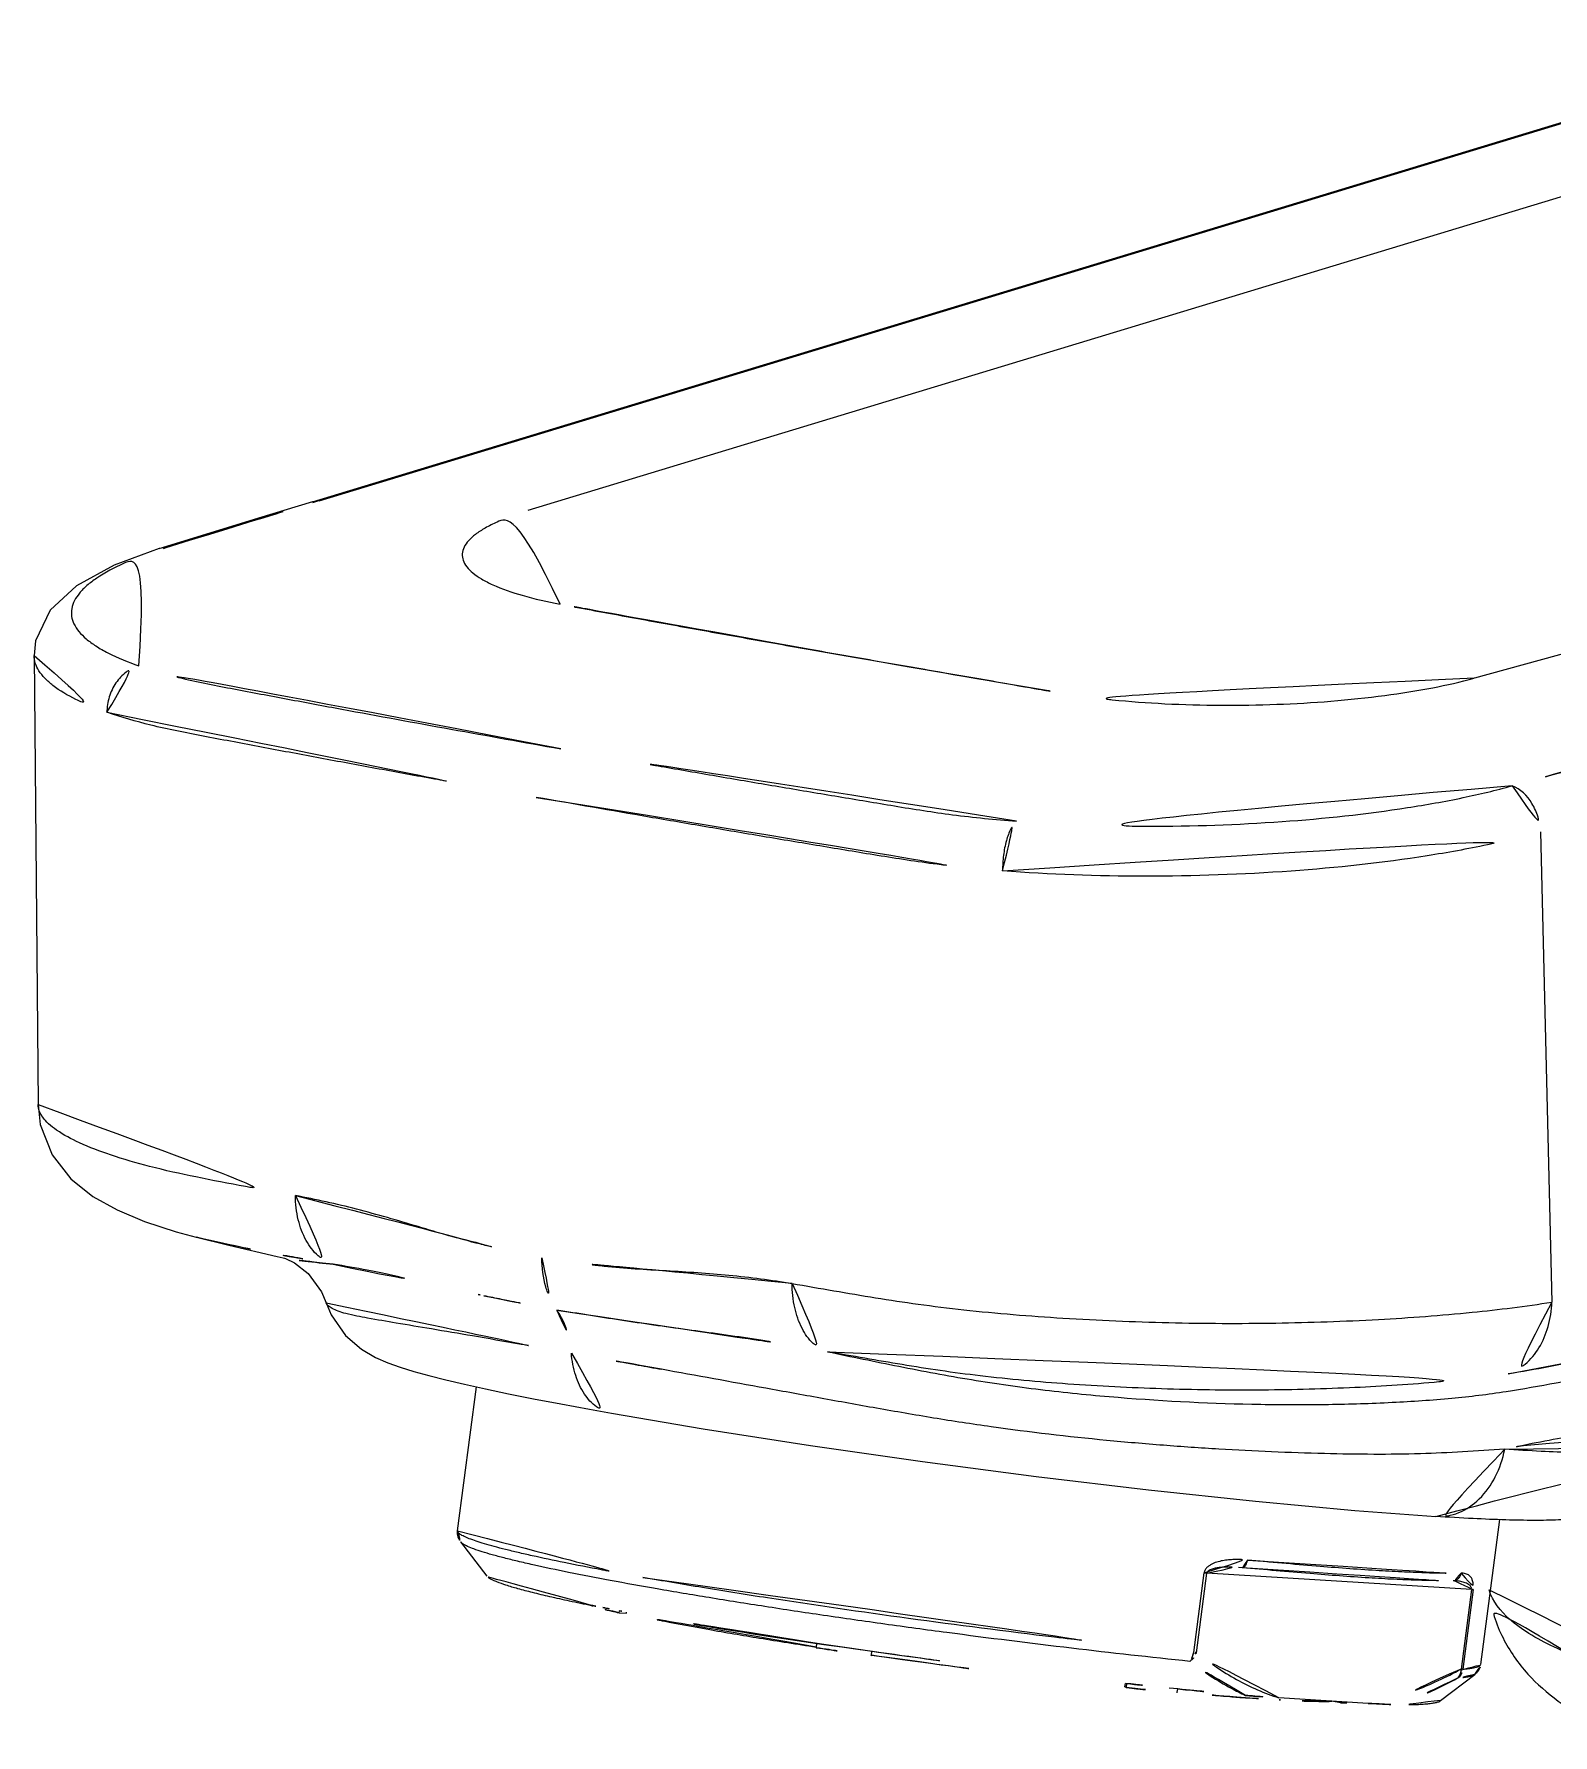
# Model space of a CAD drawing. Extents: x 16296660632 to 16296672714, y -37409619871 to -37409617455.
# Drawn here: x 16296672424.55 to 16296672459.88, y -37409617668.67 to -37409617629.11 of the extents above; entities that cross this region are included whole.
import ezdxf

# ---------------------------------------------------------------- set-up
doc = ezdxf.new("R2010")
doc.units = 0
doc.header["$LTSCALE"] = 10
doc.header["$MEASUREMENT"] = 0
doc.layers.get('0').update_dxf_attribs({"linetype": 'CONTINUOUS'})
doc.layers.add('02___PRT_ALL_AXES', color=7, linetype='CONTINUOUS')

msp = doc.modelspace()

# ---------------------------------------------------------------- linework, layer by layer
at = {"color": 7, "linetype": 'Continuous'}
for p, q in [((16296672431.02462, -37409617639.985641), (16296672466.843719, -37409617629.105873)), ((16296672431.179779, -37409617639.960602), (16296672466.848829, -37409617629.125023)), ((16296672467.10047, -37409617630.755203), (16296672436.03347, -37409617640.19278)), ((16296672503.21936, -37409617631.70752), (16296672458.047779, -37409617644.0905)), ((16296672431.176689, -37409617639.960716), (16296672431.025311, -37409617639.985443)), ((16296672431.03105, -37409617640.004082), (16296672431.175619, -37409617639.960228)), ((16296672428.455709, -37409617640.768913), (16296672427.454269, -37409617641.076988)), ((16296672427.457121, -37409617641.076088), (16296672427.454269, -37409617641.076988)), ((16296672427.619921, -37409617641.050087), (16296672427.457121, -37409617641.076088)), ((16296672424.5478, -37409617643.555923), (16296672424.54788, -37409617643.561981)), ((16296672424.5478, -37409617643.555923), (16296672424.640329, -37409617654.008049)), ((16296672459.58375, -37409617647.661018), (16296672459.851589, -37409617658.60199)), ((16296672428.32056, -37409617657.092773), (16296672428.3258, -37409617657.094101)), ((16296672430.33556, -37409617657.510941), (16296672430.35463, -37409617657.514427)), ((16296672457.154409, -37409617663.588097), (16296672457.152651, -37409617663.587982)), ((16296672435.085819, -37409617664.977127), (16296672434.472549, -37409617664.18222)), ((16296672451.518669, -37409617666.751389), (16296672451.759991, -37409617664.903214)), ((16296672451.58441, -37409617666.757118), (16296672451.825741, -37409617664.908836)), ((16296672457.981001, -37409617665.289146), (16296672451.825741, -37409617664.908836)), ((16296672452.562071, -37409617664.771553), (16296672452.56234, -37409617664.771584)), ((16296672452.56234, -37409617664.771584), (16296672452.64591, -37409617664.778183)), ((16296672457.574551, -37409617665.081261), (16296672457.5748, -37409617665.081284)), ((16296672457.981001, -37409617665.289146), (16296672457.739679, -37409617667.137337)), ((16296672458.019569, -37409617665.289963), (16296672457.77825, -37409617667.138153)), ((16296672437.53178, -37409617665.657463), (16296672437.529631, -37409617665.680267)), ((16296672438.157181, -37409617665.829277), (16296672438.162319, -37409617665.781433)), ((16296672438.157181, -37409617665.829277), (16296672438.32412, -37409617665.839592)), ((16296672438.32412, -37409617665.839592), (16296672438.327749, -37409617665.811829)), ((16296672442.738411, -37409617666.624947), (16296672442.73674, -37409617666.640419)), ((16296672442.7474, -37409617666.541229), (16296672442.738411, -37409617666.624947)), ((16296672444.021099, -37409617666.830063), (16296672444.023041, -37409617666.815666)), ((16296672444.023041, -37409617666.815666), (16296672444.03488, -37409617666.727463)), ((16296672457.26272, -37409617667.872787), (16296672458.05953, -37409617667.261993)), ((16296672458.19721, -37409617667.029343), (16296672458.19725, -37409617667.029083)), ((16296672449.92057, -37409617667.551903), (16296672449.931259, -37409617667.470001)), ((16296672449.945049, -37409617667.569832), (16296672449.92057, -37409617667.551903)), ((16296672449.94698, -37409617667.555443), (16296672449.945049, -37409617667.569832)), ((16296672449.95805, -37409617667.473022), (16296672449.94698, -37409617667.555443)), ((16296672451.151661, -37409617667.600052), (16296672450.950319, -37409617667.579407)), ((16296672451.13386, -37409617667.689034), (16296672451.1366, -37409617667.671783)), ((16296672451.1366, -37409617667.671783), (16296672451.148251, -37409617667.598541)), ((16296672455.579519, -37409617667.935257), (16296672453.5033, -37409617667.806976)), ((16296672454.932011, -37409617667.92408), (16296672454.73053, -37409617667.888397)), ((16296672454.93655, -37409617667.895531), (16296672454.932011, -37409617667.92408))]:
    msp.add_line(p, q, dxfattribs=at)
for points in [[(16296672431.025379, -37409617639.984673), (16296672429.765909, -37409617640.368042), (16296672428.455709, -37409617640.768913)], [(16296672427.45717, -37409617641.076271), (16296672426.41099, -37409617641.463043), (16296672425.533791, -37409617641.941254), (16296672424.92033, -37409617642.506088), (16296672424.58148, -37409617643.219437), (16296672424.54788, -37409617643.561981)], [(16296672424.64032, -37409617654.006477), (16296672424.692051, -37409617654.473297), (16296672424.9673, -37409617655.17794), (16296672425.40591, -37409617655.736168), (16296672425.915501, -37409617656.142906), (16296672426.4779, -37409617656.45742), (16296672427.11735, -37409617656.72538), (16296672427.855921, -37409617656.966507), (16296672428.320881, -37409617657.09285)], [(16296672428.3258, -37409617657.094101), (16296672429.075399, -37409617657.27951), (16296672430.19943, -37409617657.540428), (16296672430.344101, -37409617657.572639)], [(16296672430.346291, -37409617657.573097), (16296672430.39785, -37409617657.588783), (16296672430.608709, -37409617657.68795), (16296672430.922819, -37409617657.933571), (16296672431.235849, -37409617658.365646), (16296672431.343069, -37409617658.62072)], [(16296672431.3437, -37409617658.622452), (16296672431.457529, -37409617658.896553), (16296672431.790501, -37409617659.37677), (16296672432.16086, -37409617659.697502), (16296672432.48823, -37409617659.889389), (16296672432.77631, -37409617660.015717), (16296672433.064199, -37409617660.118317), (16296672433.37966, -37409617660.215057), (16296672433.73049, -37409617660.311333), (16296672434.122021, -37409617660.41011), (16296672434.56085, -37409617660.513443), (16296672435.048361, -37409617660.621597), (16296672435.584419, -37409617660.734413), (16296672436.167879, -37409617660.85154), (16296672436.79645, -37409617660.97242), (16296672437.46616, -37409617661.096283), (16296672437.976589, -37409617661.187798)], [(16296672437.976509, -37409617661.187782), (16296672440.10965, -37409617661.548691), (16296672442.60828, -37409617661.937408), (16296672445.210979, -37409617662.311668), (16296672447.85531, -37409617662.660187), (16296672450.469191, -37409617662.971451), (16296672452.960369, -37409617663.235947), (16296672455.266239, -37409617663.447289), (16296672457.15288, -37409617663.587997)], [(16296672457.554911, -37409617665.080902), (16296672457.565121, -37409617665.080887), (16296672457.574551, -37409617665.081261)]]:
    msp.add_lwpolyline(points, dxfattribs=at)
for centre, radius, start, end in [((16296672431.125179, -37409617652.136948), 11.627791, 107.5454836, 108.4074405), ((16296672469.428129, -37409617443.253563), 217.79453, 259.66485227, 259.97310437), ((16296672443.497009, -37409617618.431824), 40.912486, 257.8350226, 258.0279915), ((16296672468.590469, -37409617708.701942), 47.702838, 101.3632556, 101.900078), ((16296672457.482201, -37409617666.576462), 1.498055, 85.8271792, 86.456305), ((16296672448.34885, -37409617611.6698), 55.06279, 258.653097, 258.9303663), ((16296672450.04549, -37409617602.96373), 63.932641, 258.93630234, 259.28415769), ((16296672451.34663, -37409617596.096916), 70.921633, 259.28286916, 259.41213856), ((16296672464.999161, -37409617520.312553), 148.011695, 261.34933715, 261.85186174), ((16296672471.43219, -37409617472.917343), 195.737919, 261.62295846, 263.6944322), ((16296672466.678841, -37409617509.267662), 159.168895, 261.81671698, 263.95635277), ((16296672451.36071, -37409617666.689659), 0.233636, 336.9386776, 343.2442736), ((16296672456.753599, -37409617667.174599), 0.986783, 0.727407, 2.1647554), ((16296672457.93886, -37409617667.159309), 0.161993, 172.4908896, 175.6428423), ((16296672466.88722, -37409617513.234467), 155.165543, 263.72751156, 264.10483037), ((16296672462.393339, -37409617549.407623), 118.816105, 263.98617198, 264.56221678), ((16296672463.397949, -37409617547.869217), 120.355496, 264.15998388, 264.91298042), ((16296672455.83617, -37409617625.186127), 42.73296, 265.8277242, 266.8749213), ((16296672455.323259, -37409617634.356567), 33.548197, 266.8958347, 267.0289066)]:
    msp.add_arc(centre, radius, start, end, dxfattribs=at)
for points, knots in [([(16296672427.61985, -37409617641.050102), (16296672427.90239, -37409617640.958862), (16296672428.471621, -37409617640.788467), (16296672429.32329, -37409617640.52449), (16296672430.17691, -37409617640.264198), (16296672430.74622, -37409617640.090561), (16296672431.03105, -37409617640.004082)], [0, 0, 0, 0, 0.249643007, 0.499550654, 0.749717376, 1, 1, 1, 1]), ([(16296672436.78327, -37409617642.369499), (16296672436.486509, -37409617642.31234), (16296672435.955059, -37409617642.190903), (16296672435.34437, -37409617641.983772), (16296672434.966471, -37409617641.793587), (16296672434.760071, -37409617641.655022), (16296672434.61092, -37409617641.510017), (16296672434.52035, -37409617641.356644), (16296672434.49642, -37409617641.194077), (16296672434.544559, -37409617641.032959), (16296672434.65539, -37409617640.879677), (16296672434.82379, -37409617640.731354), (16296672435.049191, -37409617640.587212), (16296672435.45187, -37409617640.387558), (16296672435.793261, -37409617640.268227), (16296672436.03796, -37409617640.19384)], [0, 0, 0, 0, 0.19684214, 0.354761235, 0.418407396, 0.47190949, 0.516087966, 0.552907742, 0.585895555, 0.619975104, 0.659628609, 0.707619032, 0.765368184, 0.833417343, 1, 1, 1, 1]), ([(16296672426.98604, -37409617643.801353), (16296672426.74065, -37409617643.715889), (16296672426.39777, -37409617643.578644), (16296672425.99544, -37409617643.351952), (16296672425.76638, -37409617643.186821), (16296672425.59169, -37409617643.016113), (16296672425.47254, -37409617642.839149), (16296672425.41201, -37409617642.655327), (16296672425.415779, -37409617642.395782), (16296672425.5604, -37409617642.143341), (16296672425.78252, -37409617641.924118), (16296672426.11673, -37409617641.67437), (16296672426.67626, -37409617641.384354), (16296672427.173809, -37409617641.197189), (16296672427.45343, -37409617641.104103)], [0, 0, 0, 0, 0.164923355, 0.233351176, 0.292688798, 0.343656252, 0.387612787, 0.426837458, 0.464597542, 0.549180602, 0.601853698, 0.663053854, 0.81295229, 1, 1, 1, 1]), ([(16296672442.5984, -37409617643.423531), (16296672442.11043, -37409617643.337143), (16296672441.13665, -37409617643.163658), (16296672439.67935, -37409617642.90107), (16296672438.469139, -37409617642.680641), (16296672437.6245, -37409617642.525543), (16296672437.143629, -37409617642.436073), (16296672436.90333, -37409617642.392487), (16296672436.783529, -37409617642.369423)], [0, 0, 0, 0, 0.25156577, 0.502116897, 0.751700608, 0.87602851, 0.938065666, 1, 1, 1, 1]), ([(16296672424.547939, -37409617643.561981), (16296672424.54911, -37409617643.622169), (16296672424.571171, -37409617643.747543), (16296672424.65974, -37409617643.927567), (16296672424.801069, -37409617644.101883), (16296672425.07692, -37409617644.343697), (16296672425.56056, -37409617644.622276), (16296672425.997129, -37409617644.796471), (16296672426.24432, -37409617644.88269)], [0, 0, 0, 0, 0.079995141, 0.166286323, 0.26393896, 0.37631406, 0.652095407, 1, 1, 1, 1]), ([(16296672442.5984, -37409617643.423531), (16296672443.088409, -37409617643.510292), (16296672444.07058, -37409617643.683151), (16296672445.547291, -37409617643.94014), (16296672446.782049, -37409617644.152199), (16296672447.648701, -37409617644.300369), (16296672448.145571, -37409617644.38398), (16296672448.394171, -37409617644.427017), (16296672448.518801, -37409617644.447197)], [0, 0, 0, 0, 0.248473051, 0.497946016, 0.748420177, 0.874028984, 0.936956174, 1, 1, 1, 1]), ([(16296672426.24424, -37409617644.88266), (16296672426.243059, -37409617644.762863), (16296672426.279421, -37409617644.520912), (16296672426.435631, -37409617644.194687), (16296672426.67536, -37409617643.937492), (16296672426.881041, -37409617643.831009), (16296672426.98613, -37409617643.801376)], [0, 0, 0, 0, 0.257213481, 0.515821295, 0.765583125, 1, 1, 1, 1]), ([(16296672436.797291, -37409617645.731941), (16296672435.946289, -37409617645.581146), (16296672434.25016, -37409617645.277252), (16296672432.135151, -37409617644.890678), (16296672430.4522, -37409617644.575867), (16296672429.21159, -37409617644.343246), (16296672428.047159, -37409617644.122887), (16296672427.316191, -37409617643.915176), (16296672426.98604, -37409617643.801353)], [0, 0, 0, 0, 0.259169883, 0.516726032, 0.64475085, 0.772589458, 0.895276737, 1, 1, 1, 1]), ([(16296672458.04351, -37409617644.089996), (16296672457.725651, -37409617644.177094), (16296672457.036329, -37409617644.331146), (16296672455.50736, -37409617644.571854), (16296672453.42481, -37409617644.733078), (16296672451.304689, -37409617644.724823), (16296672449.66048, -37409617644.604736), (16296672448.885969, -37409617644.506973), (16296672448.51857, -37409617644.447281)], [0, 0, 0, 0, 0.103145312, 0.220798502, 0.484208514, 0.755855919, 0.883507159, 1, 1, 1, 1]), ([(16296672426.24432, -37409617644.88269), (16296672426.578581, -37409617644.999458), (16296672427.318251, -37409617645.211891), (16296672428.498831, -37409617645.441513), (16296672429.759899, -37409617645.678177), (16296672431.043489, -37409617645.920212), (16296672432.33219, -37409617646.158623), (16296672434.060921, -37409617646.47438), (16296672435.36063, -37409617646.707451), (16296672436.228861, -37409617646.861366)], [0, 0, 0, 0, 0.104303296, 0.226238544, 0.354173471, 0.482317198, 0.611016752, 0.740247425, 1, 1, 1, 1]), ([(16296672462.731529, -37409617645.546944), (16296672462.41518, -37409617645.634079), (16296672461.781401, -37409617645.808296), (16296672460.83075, -37409617646.067741), (16296672459.879021, -37409617646.331078), (16296672459.24501, -37409617646.508461), (16296672458.9258, -37409617646.592941)], [0, 0, 0, 0, 0.249408325, 0.499602297, 0.749013908, 1, 1, 1, 1]), ([(16296672447.40056, -37409617647.415817), (16296672446.902901, -37409617647.376518), (16296672445.951269, -37409617647.285347), (16296672444.57299, -37409617647.064407), (16296672443.25551, -37409617646.842194), (16296672441.955259, -37409617646.625282), (16296672440.65921, -37409617646.404549), (16296672438.940161, -37409617646.108559), (16296672437.653521, -37409617645.883438), (16296672436.797291, -37409617645.731941)], [0, 0, 0, 0, 0.139454055, 0.266878086, 0.389825827, 0.512717576, 0.635116601, 0.757094701, 1, 1, 1, 1]), ([(16296672458.9258, -37409617646.592941), (16296672458.54871, -37409617646.697433), (16296672457.74124, -37409617646.888603), (16296672455.961161, -37409617647.205208), (16296672453.51247, -37409617647.464417), (16296672450.474461, -37409617647.568047), (16296672448.41391, -37409617647.494331), (16296672447.40056, -37409617647.415817)], [0, 0, 0, 0, 0.101192133, 0.214410051, 0.467400919, 0.737155095, 1, 1, 1, 1]), ([(16296672458.92581, -37409617646.592934), (16296672459.117559, -37409617646.665817), (16296672459.36648, -37409617646.913689), (16296672459.54084, -37409617647.315681), (16296672459.579809, -37409617647.548927), (16296672459.583151, -37409617647.665443)], [0, 0, 0, 0, 0.468439153, 0.733821831, 1, 1, 1, 1]), ([(16296672436.228861, -37409617646.861366), (16296672437.103149, -37409617647.015961), (16296672438.417191, -37409617647.245644), (16296672440.173309, -37409617647.54686), (16296672441.49794, -37409617647.771202), (16296672442.827669, -37409617647.991707), (16296672444.177219, -37409617648.217888), (16296672445.59024, -37409617648.439163), (16296672446.565889, -37409617648.531273), (16296672447.075331, -37409617648.5709)], [0, 0, 0, 0, 0.242503468, 0.364350878, 0.486660464, 0.609459737, 0.732501227, 0.86043151, 1, 1, 1, 1]), ([(16296672447.0753, -37409617648.569977), (16296672447.07354, -37409617648.449448), (16296672447.086941, -37409617648.212608), (16296672447.15033, -37409617647.881897), (16296672447.247971, -37409617647.611076), (16296672447.34466, -37409617647.462837), (16296672447.40056, -37409617647.415817)], [0, 0, 0, 0, 0.295276317, 0.579231774, 0.821088063, 1, 1, 1, 1]), ([(16296672447.075331, -37409617648.5709), (16296672448.176559, -37409617648.656212), (16296672450.416, -37409617648.735184), (16296672453.71615, -37409617648.620758), (16296672456.3743, -37409617648.33567), (16296672458.302879, -37409617647.988663), (16296672459.176229, -37409617647.779907), (16296672459.58317, -37409617647.665443)], [0, 0, 0, 0, 0.263162684, 0.533279773, 0.786242206, 0.899281504, 1, 1, 1, 1]), ([(16296672424.640421, -37409617654.007812), (16296672424.640829, -37409617654.057892), (16296672424.66276, -37409617654.164993), (16296672424.751341, -37409617654.316872), (16296672424.891541, -37409617654.466133), (16296672425.16864, -37409617654.679939), (16296672425.651501, -37409617654.93232), (16296672426.37854, -37409617655.208748), (16296672427.28499, -37409617655.470123), (16296672428.33456, -37409617655.703262), (16296672429.46674, -37409617655.916267), (16296672430.23921, -37409617656.05497), (16296672430.625839, -37409617656.123177)], [0, 0, 0, 0, 0.022941292, 0.048869677, 0.079612705, 0.116208304, 0.208748384, 0.327760711, 0.472257975, 0.640458879, 0.820145158, 1, 1, 1, 1]), ([(16296672430.625839, -37409617656.123177), (16296672430.628839, -37409617656.312637), (16296672430.669991, -37409617656.67469), (16296672430.84586, -37409617657.16127), (16296672431.12377, -37409617657.534241), (16296672431.379049, -37409617657.683693), (16296672431.50783, -37409617657.721527)], [0, 0, 0, 0, 0.293270926, 0.558959345, 0.79224019, 1, 1, 1, 1]), ([(16296672430.625839, -37409617656.123177), (16296672431.103849, -37409617656.21315), (16296672432.0627, -37409617656.427841), (16296672433.242979, -37409617656.776649), (16296672434.19355, -37409617657.060318), (16296672435.149389, -37409617657.318802), (16296672435.87462, -37409617657.473083), (16296672436.357531, -37409617657.572731)], [0, 0, 0, 0, 0.246715509, 0.497876111, 0.624107384, 0.749895914, 1, 1, 1, 1]), ([(16296672428.32584, -37409617657.09407), (16296672428.646271, -37409617657.175537), (16296672429.315109, -37409617657.321548), (16296672429.9877, -37409617657.447327), (16296672430.33556, -37409617657.510941)], [0, 0, 0, 0, 0.483185202, 1, 1, 1, 1]), ([(16296672431.5079, -37409617657.721527), (16296672431.28665, -37409617657.697304), (16296672430.898899, -37409617657.654968), (16296672430.510151, -37409617657.609238), (16296672430.34626, -37409617657.572929)], [0, 0, 0, 0, 0.570058707, 1, 1, 1, 1]), ([(16296672431.507931, -37409617657.721397), (16296672431.77273, -37409617657.76265), (16296672432.90213, -37409617657.965111), (16296672434.016331, -37409617658.24041), (16296672434.875629, -37409617658.425613)], [0, 0, 0, 0, 0.233638021, 1, 1, 1, 1]), ([(16296672436.357531, -37409617657.572731), (16296672436.36027, -37409617657.800507), (16296672436.413561, -37409617658.228271), (16296672436.58935, -37409617658.628082), (16296672436.70661, -37409617658.788437)], [0, 0, 0, 0, 0.534157785, 1, 1, 1, 1]), ([(16296672442.17882, -37409617658.168694), (16296672441.69231, -37409617658.086113), (16296672440.71937, -37409617657.959862), (16296672439.499451, -37409617657.883163), (16296672438.53009, -37409617657.827843), (16296672437.56164, -37409617657.748161), (16296672436.839069, -37409617657.645332), (16296672436.357531, -37409617657.572731)], [0, 0, 0, 0, 0.252875295, 0.502170393, 0.626239094, 0.750446925, 1, 1, 1, 1]), ([(16296672458.83252, -37409617660.272499), (16296672459.15027, -37409617660.223961), (16296672459.774, -37409617660.113503), (16296672461.00116, -37409617659.86438), (16296672462.524019, -37409617659.569633), (16296672464.34824, -37409617659.207779), (16296672466.175091, -37409617658.849854), (16296672468.003151, -37409617658.492699), (16296672470.444229, -37409617658.019478), (16296672472.27668, -37409617657.66851), (16296672473.498779, -37409617657.434082)], [0, 0, 0, 0, 0.064550807, 0.127171032, 0.251469495, 0.376046105, 0.500651237, 0.625315751, 0.750101028, 1, 1, 1, 1]), ([(16296672442.178869, -37409617658.168694), (16296672442.502399, -37409617658.226143), (16296672443.14925, -37409617658.338951), (16296672444.12604, -37409617658.505577), (16296672445.132641, -37409617658.657379), (16296672446.584061, -37409617658.835083), (16296672448.526621, -37409617658.99337), (16296672450.947041, -37409617659.095284), (16296672453.39518, -37409617659.10495), (16296672455.749399, -37409617659.024063), (16296672457.89296, -37409617658.863983), (16296672459.235319, -37409617658.700706), (16296672459.85092, -37409617658.601868)], [0, 0, 0, 0, 0.055527114, 0.110961362, 0.167447158, 0.227538387, 0.358034247, 0.496674092, 0.636837585, 0.771642626, 0.894637882, 1, 1, 1, 1]), ([(16296672442.178869, -37409617658.168701), (16296672442.180361, -37409617658.357407), (16296672442.21641, -37409617658.716721), (16296672442.378679, -37409617659.199913), (16296672442.637911, -37409617659.570358), (16296672442.88142, -37409617659.719994), (16296672443.004021, -37409617659.756813)], [0, 0, 0, 0, 0.298293947, 0.566134907, 0.79766449, 1, 1, 1, 1]), ([(16296672435.01038, -37409617658.454422), (16296672435.147671, -37409617658.483528), (16296672435.71207, -37409617658.59996), (16296672436.278299, -37409617658.707253), (16296672436.70661, -37409617658.788437)], [0, 0, 0, 0, 0.243530843, 1, 1, 1, 1]), ([(16296672459.85092, -37409617658.601868), (16296672459.84334, -37409617658.794006), (16296672459.78747, -37409617659.166107), (16296672459.577761, -37409617659.66745), (16296672459.258051, -37409617660.058723), (16296672458.976721, -37409617660.223862), (16296672458.832491, -37409617660.272499)], [0, 0, 0, 0, 0.278899584, 0.53998773, 0.779229061, 1, 1, 1, 1]), ([(16296672431.34306, -37409617658.621933), (16296672431.351431, -37409617658.647324), (16296672431.39287, -37409617658.700081), (16296672431.49025, -37409617658.761139), (16296672431.631069, -37409617658.819893), (16296672431.905621, -37409617658.90107), (16296672432.359301, -37409617658.986389), (16296672433.022169, -37409617659.098648), (16296672433.835991, -37409617659.235153), (16296672434.79096, -37409617659.396423), (16296672435.87607, -37409617659.585457), (16296672436.64212, -37409617659.71936), (16296672437.045031, -37409617659.788971)], [0, 0, 0, 0, 0.013690529, 0.032782617, 0.058586095, 0.091555104, 0.179248628, 0.294656804, 0.435965526, 0.601769222, 0.79061893, 1, 1, 1, 1]), ([(16296672436.70661, -37409617658.788437), (16296672437.20023, -37409617658.868538), (16296672437.950411, -37409617658.988853), (16296672438.96291, -37409617659.139122), (16296672440.01733, -37409617659.283539), (16296672441.36915, -37409617659.467506), (16296672442.45458, -37409617659.650909), (16296672443.004129, -37409617659.756844)], [0, 0, 0, 0, 0.235441946, 0.357695852, 0.481904942, 0.736503692, 1, 1, 1, 1]), ([(16296672436.70661, -37409617658.788437), (16296672436.75416, -37409617658.853477), (16296672436.937281, -37409617659.158859), (16296672437.020969, -37409617659.516006), (16296672437.045019, -37409617659.788971)], [0, 0, 0, 0, 0.22719502, 1, 1, 1, 1]), ([(16296672437.045031, -37409617659.788971), (16296672437.060591, -37409617659.965508), (16296672437.122181, -37409617660.298286), (16296672437.3181, -37409617660.735207), (16296672437.60454, -37409617661.05529), (16296672437.854031, -37409617661.165932), (16296672437.976521, -37409617661.187737)], [0, 0, 0, 0, 0.296468283, 0.561074658, 0.791869174, 1, 1, 1, 1]), ([(16296672443.004101, -37409617659.756981), (16296672443.293249, -37409617659.807907), (16296672443.87097, -37409617659.90934), (16296672444.74279, -37409617660.059692), (16296672445.63591, -37409617660.201073), (16296672446.91898, -37409617660.370644), (16296672448.6367, -37409617660.524963), (16296672450.785, -37409617660.633553), (16296672452.96945, -37409617660.66349), (16296672455.08461, -37409617660.612289), (16296672457.033211, -37409617660.491074), (16296672458.26211, -37409617660.355591), (16296672458.83252, -37409617660.272499)], [0, 0, 0, 0, 0.055392132, 0.110666645, 0.166910896, 0.22598363, 0.354814954, 0.492160558, 0.631738382, 0.766890774, 0.891245459, 1, 1, 1, 1]), ([(16296672443.004129, -37409617659.756844), (16296672443.5567, -37409617659.871048), (16296672444.670099, -37409617660.101753), (16296672446.352921, -37409617660.419937), (16296672448.055941, -37409617660.660583), (16296672450.29822, -37409617660.878159), (16296672452.49806, -37409617660.986641), (16296672454.623819, -37409617660.989998), (16296672456.10515, -37409617660.943703), (16296672457.484949, -37409617660.851387), (16296672458.75774, -37409617660.698753), (16296672459.918791, -37409617660.48394), (16296672460.971161, -37409617660.305519), (16296672461.895361, -37409617660.171127), (16296672462.66901, -37409617660.080963), (16296672463.287201, -37409617660.037262), (16296672463.6465, -37409617660.03437), (16296672463.79833, -37409617660.042519)], [0, 0, 0, 0, 0.080807958, 0.162847309, 0.245227944, 0.327025207, 0.485427447, 0.560413149, 0.63142416, 0.697639509, 0.758408824, 0.81488014, 0.86670528, 0.911270229, 0.948619252, 0.978224125, 1, 1, 1, 1]), ([(16296672439.144529, -37409617660.165672), (16296672438.96233, -37409617660.132431), (16296672438.262859, -37409617660.004868), (16296672437.563141, -37409617659.878571), (16296672437.045019, -37409617659.788971)], [0, 0, 0, 0, 0.260483963, 1, 1, 1, 1]), ([(16296672458.753929, -37409617662.024292), (16296672458.10112, -37409617662.066139), (16296672457.0868, -37409617662.133881), (16296672455.687799, -37409617662.148338), (16296672454.124189, -37409617662.123573), (16296672452.492121, -37409617662.054657), (16296672450.804029, -37409617661.936501), (16296672449.03673, -37409617661.78318), (16296672447.253281, -37409617661.575829), (16296672445.47217, -37409617661.303703), (16296672444.14975, -37409617661.073837), (16296672442.84944, -37409617660.839088), (16296672441.183359, -37409617660.53656), (16296672439.9517, -37409617660.312897), (16296672439.144529, -37409617660.165672)], [0, 0, 0, 0, 0.09932798, 0.1542895, 0.212384421, 0.336771031, 0.402260961, 0.46932196, 0.606121327, 0.674781641, 0.742884748, 0.809923246, 0.87541614, 1, 1, 1, 1]), ([(16296672459.191641, -37409617661.934189), (16296672459.45458, -37409617661.881393), (16296672459.949471, -37409617661.786743), (16296672460.64444, -37409617661.670311), (16296672461.239531, -37409617661.589417), (16296672461.670851, -37409617661.550613), (16296672461.9613, -37409617661.539703), (16296672462.137091, -37409617661.540421), (16296672462.284731, -37409617661.548767), (16296672462.40406, -37409617661.56395), (16296672462.495859, -37409617661.584717), (16296672462.559799, -37409617661.610359), (16296672462.60112, -37409617661.639839), (16296672462.60874, -37409617661.668297), (16296672462.60643, -37409617661.679108)], [0, 0, 0, 0, 0.23032663, 0.432692592, 0.605109999, 0.746007627, 0.804385477, 0.854676573, 0.896934153, 0.931283583, 0.957955884, 0.977381856, 0.990512587, 1, 1, 1, 1]), ([(16296672457.152651, -37409617663.587982), (16296672457.440729, -37409617663.606667), (16296672457.98284, -37409617663.638496), (16296672458.74531, -37409617663.670601), (16296672459.40889, -37409617663.683617), (16296672459.98912, -37409617663.675613), (16296672460.543989, -37409617663.637733), (16296672461.04595, -37409617663.541191), (16296672461.527571, -37409617663.341911), (16296672461.963921, -37409617663.034798), (16296672462.34693, -37409617662.560837), (16296672462.501921, -37409617662.162086), (16296672462.547239, -37409617661.95266)], [0, 0, 0, 0, 0.140069117, 0.263482009, 0.370261468, 0.46207913, 0.544940547, 0.640004087, 0.708527113, 0.796461784, 0.896029483, 1, 1, 1, 1]), ([(16296672458.75392, -37409617662.024292), (16296672458.710369, -37409617662.246674), (16296672458.56925, -37409617662.667961), (16296672458.201309, -37409617663.190842), (16296672457.784019, -37409617663.480469), (16296672457.424311, -37409617663.584007), (16296672457.24308, -37409617663.59359), (16296672457.154409, -37409617663.588043)], [0, 0, 0, 0, 0.280012808, 0.540857985, 0.778083234, 0.890217875, 1, 1, 1, 1]), ([(16296672458.753929, -37409617662.024292), (16296672459.035851, -37409617662.042572), (16296672459.56768, -37409617662.074173), (16296672460.31542, -37409617662.108047), (16296672460.960951, -37409617662.125458), (16296672461.4991, -37409617662.126381), (16296672461.87859, -37409617662.113243), (16296672462.125219, -37409617662.092293), (16296672462.267139, -37409617662.073677), (16296672462.38006, -37409617662.051468), (16296672462.464109, -37409617662.024986), (16296672462.521259, -37409617661.995956), (16296672462.54425, -37409617661.966469), (16296672462.54722, -37409617661.95266)], [0, 0, 0, 0, 0.221121373, 0.416974242, 0.585824505, 0.726513611, 0.838137465, 0.882878938, 0.920191226, 0.950117649, 0.972856727, 0.98894107, 1, 1, 1, 1]), ([(16296672434.39926, -37409617663.921753), (16296672434.395781, -37409617663.948357), (16296672434.39513, -37409617664.000549), (16296672434.411631, -37409617664.072762), (16296672434.438129, -37409617664.133179), (16296672434.46101, -37409617664.167259), (16296672434.472549, -37409617664.18222)], [0, 0, 0, 0, 0.290274176, 0.557922434, 0.795554116, 1, 1, 1, 1]), ([(16296672434.39926, -37409617663.921753), (16296672434.398439, -37409617663.928047), (16296672434.40052, -37409617663.942574), (16296672434.413271, -37409617663.963188), (16296672434.43453, -37409617663.98439), (16296672434.46455, -37409617664.006607), (16296672434.503441, -37409617664.029953), (16296672434.551279, -37409617664.054443), (16296672434.608061, -37409617664.080048), (16296672434.701031, -37409617664.117821), (16296672434.839769, -37409617664.166924), (16296672435.03299, -37409617664.227203), (16296672435.260691, -37409617664.291428), (16296672435.5222, -37409617664.359383), (16296672435.81674, -37409617664.43084), (16296672436.272249, -37409617664.535004), (16296672436.917, -37409617664.671043), (16296672437.77556, -37409617664.838257), (16296672438.385889, -37409617664.949364), (16296672438.70846, -37409617665.00647)], [0, 0, 0, 0, 0.004255591, 0.009405669, 0.0159865, 0.02425839, 0.034349494, 0.046324177, 0.060214574, 0.076037098, 0.113499071, 0.158691658, 0.21152523, 0.271874018, 0.339569692, 0.414425952, 0.584694655, 0.780687682, 1, 1, 1, 1]), ([(16296672451.431959, -37409617666.958839), (16296672450.513769, -37409617666.864578), (16296672448.62871, -37409617666.654404), (16296672446.26314, -37409617666.357193), (16296672444.34173, -37409617666.095932), (16296672442.92935, -37409617665.893799), (16296672441.56776, -37409617665.688667), (16296672440.27766, -37409617665.483688), (16296672439.078659, -37409617665.28199), (16296672437.98896, -37409617665.086731), (16296672437.02512, -37409617664.900917), (16296672436.308081, -37409617664.750107), (16296672435.80855, -37409617664.635071), (16296672435.49213, -37409617664.557114), (16296672435.216669, -37409617664.483551), (16296672434.98315, -37409617664.414749), (16296672434.79245, -37409617664.350983), (16296672434.6612, -37409617664.299271), (16296672434.5788, -37409617664.259499), (16296672434.53278, -37409617664.233353), (16296672434.4977, -37409617664.208641), (16296672434.479321, -37409617664.190979), (16296672434.472561, -37409617664.182228)], [0, 0, 0, 0, 0.160782889, 0.330382629, 0.415292338, 0.498556818, 0.57891374, 0.655145905, 0.72609955, 0.790702596, 0.847981854, 0.897079691, 0.918328317, 0.937272365, 0.953843663, 0.967989654, 0.979669418, 0.988865079, 0.992536462, 0.995599469, 0.998073817, 1, 1, 1, 1]), ([(16296672451.759991, -37409617664.903214), (16296672451.76342, -37409617664.877602), (16296672451.781481, -37409617664.827927), (16296672451.831091, -37409617664.769188), (16296672451.890671, -37409617664.72393), (16296672451.97578, -37409617664.677696), (16296672452.088221, -37409617664.638237), (16296672452.225691, -37409617664.609467), (16296672452.363079, -37409617664.593979), (16296672452.499451, -37409617664.588593), (16296672452.634359, -37409617664.591377), (16296672452.72361, -37409617664.597839), (16296672452.7679, -37409617664.602081)], [0, 0, 0, 0, 0.068819641, 0.136411939, 0.202386616, 0.267102301, 0.39380133, 0.518127619, 0.640668915, 0.761724747, 0.881465923, 1, 1, 1, 1]), ([(16296672451.759991, -37409617664.903214), (16296672451.766121, -37409617664.903839), (16296672451.78801, -37409617664.905998), (16296672451.80994, -37409617664.90786), (16296672451.825741, -37409617664.908836)], [0, 0, 0, 0, 0.280319493, 1, 1, 1, 1]), ([(16296672451.825741, -37409617664.908836), (16296672451.830429, -37409617664.873459), (16296672451.884371, -37409617664.836983), (16296672451.94697, -37409617664.813293), (16296672452.010981, -37409617664.795197), (16296672452.09067, -37409617664.780869), (16296672452.21768, -37409617664.767448), (16296672452.37495, -37409617664.76313), (16296672452.50008, -37409617664.767731), (16296672452.562059, -37409617664.771553)], [0, 0, 0, 0, 0.137907926, 0.203166126, 0.267096794, 0.392675392, 0.516384354, 0.760045305, 1, 1, 1, 1]), ([(16296672452.645901, -37409617664.778183), (16296672453.172001, -37409617664.82856), (16296672454.153641, -37409617664.916687), (16296672455.33391, -37409617665.004028), (16296672456.163191, -37409617665.050797), (16296672456.68881, -37409617665.072983), (16296672457.14538, -37409617665.083862), (16296672457.426451, -37409617665.083618), (16296672457.55489, -37409617665.08091)], [0, 0, 0, 0, 0.322237182, 0.600919225, 0.721557005, 0.828659637, 0.921670182, 1, 1, 1, 1]), ([(16296672452.7679, -37409617664.602081), (16296672452.76474, -37409617664.626244), (16296672452.75448, -37409617664.671318), (16296672452.73078, -37409617664.721947), (16296672452.70615, -37409617664.752434), (16296672452.687, -37409617664.768257), (16296672452.66666, -37409617664.777489), (16296672452.652519, -37409617664.778793), (16296672452.64591, -37409617664.778168)], [0, 0, 0, 0, 0.315498929, 0.594956414, 0.714798862, 0.820465602, 0.913947669, 1, 1, 1, 1]), ([(16296672452.7679, -37409617664.602081), (16296672453.30171, -37409617664.653214), (16296672454.297409, -37409617664.742607), (16296672455.494261, -37409617664.831192), (16296672456.33432, -37409617664.878593), (16296672456.865499, -37409617664.901009), (16296672457.32534, -37409617664.911987), (16296672457.60774, -37409617664.911774), (16296672457.736401, -37409617664.909073)], [0, 0, 0, 0, 0.323047572, 0.60221772, 0.722922444, 0.829906623, 0.922477448, 1, 1, 1, 1]), ([(16296672457.736401, -37409617664.909073), (16296672457.7334, -37409617664.932083), (16296672457.71979, -37409617664.977089), (16296672457.678579, -37409617665.033203), (16296672457.62141, -37409617665.070969), (16296672457.576891, -37409617665.080399), (16296672457.554911, -37409617665.080879)], [0, 0, 0, 0, 0.25709229, 0.509629861, 0.756444736, 1, 1, 1, 1]), ([(16296672457.736401, -37409617664.909073), (16296672457.77084, -37409617664.908333), (16296672457.82258, -37409617664.912453), (16296672457.886959, -37409617664.935287), (16296672457.93152, -37409617664.963081), (16296672457.97183, -37409617665.005676), (16296672458.005699, -37409617665.069977), (16296672458.02755, -37409617665.167427), (16296672458.025391, -37409617665.24472), (16296672458.019569, -37409617665.289963)], [0, 0, 0, 0, 0.185846441, 0.275162103, 0.366447779, 0.466577001, 0.58788177, 0.753898378, 1, 1, 1, 1]), ([(16296672437.51528, -37409617665.656326), (16296672437.342461, -37409617665.621643), (16296672437.01557, -37409617665.554268), (16296672436.554991, -37409617665.453003), (16296672436.15353, -37409617665.357658), (16296672435.813551, -37409617665.268944), (16296672435.53713, -37409617665.187393), (16296672435.347891, -37409617665.12191), (16296672435.23033, -37409617665.071938), (16296672435.16622, -37409617665.039703), (16296672435.11871, -37409617665.00972), (16296672435.094219, -37409617664.988007), (16296672435.08584, -37409617664.977158)], [0, 0, 0, 0, 0.208572456, 0.394940055, 0.558003986, 0.696828354, 0.810658048, 0.898999956, 0.93356025, 0.961770089, 0.983785634, 1, 1, 1, 1]), ([(16296672438.70846, -37409617665.00647), (16296672439.16988, -37409617665.088173), (16296672440.13526, -37409617665.252274), (16296672442.19367, -37409617665.579613), (16296672444.922279, -37409617665.974403), (16296672448.22591, -37409617666.400078), (16296672450.437799, -37409617666.649567), (16296672451.516701, -37409617666.760193)], [0, 0, 0, 0, 0.10872217, 0.22719009, 0.483581924, 0.748364397, 1, 1, 1, 1]), ([(16296672457.591209, -37409617665.082382), (16296672457.62867, -37409617665.085114), (16296672457.684481, -37409617665.091301), (16296672457.757509, -37409617665.105652), (16296672457.81086, -37409617665.120117), (16296672457.862869, -37409617665.139603), (16296672457.904449, -37409617665.161819), (16296672457.93556, -37409617665.185493), (16296672457.95825, -37409617665.208771), (16296672457.97406, -37409617665.23494), (16296672457.982019, -37409617665.262917), (16296672457.98218, -37409617665.279984), (16296672457.981001, -37409617665.289146)], [0, 0, 0, 0, 0.23383197, 0.348878161, 0.463145054, 0.577510322, 0.694110084, 0.75504615, 0.820231292, 0.895599488, 0.942460428, 1, 1, 1, 1]), ([(16296672458.019569, -37409617665.289963), (16296672458.014481, -37409617665.290352), (16296672458.001591, -37409617665.290253), (16296672457.988741, -37409617665.289627), (16296672457.981001, -37409617665.289146)], [0, 0, 0, 0, 0.397127894, 1, 1, 1, 1]), ([(16296672458.39292, -37409617665.293663), (16296672458.466249, -37409617665.561722), (16296672458.78301, -37409617665.944122), (16296672459.337231, -37409617666.336433), (16296672459.92514, -37409617666.648888), (16296672460.6383, -37409617666.943314), (16296672461.47393, -37409617667.220421), (16296672462.424219, -37409617667.476501), (16296672463.09844, -37409617667.625359), (16296672463.45277, -37409617667.696648)], [0, 0, 0, 0, 0.144420219, 0.240498535, 0.355076267, 0.488734327, 0.641317258, 0.812178305, 1, 1, 1, 1]), ([(16296672438.157181, -37409617665.829277), (16296672438.09956, -37409617665.816544), (16296672437.88979, -37409617665.769409), (16296672437.680651, -37409617665.719383), (16296672437.529631, -37409617665.680267)], [0, 0, 0, 0, 0.274440611, 1, 1, 1, 1]), ([(16296672464.762051, -37409617669.63681), (16296672464.02536, -37409617669.490952), (16296672462.966921, -37409617669.238853), (16296672461.645491, -37409617668.776581), (16296672460.775761, -37409617668.383163), (16296672459.97567, -37409617667.897209), (16296672459.24613, -37409617667.263908), (16296672458.76194, -37409617666.569832), (16296672458.49283, -37409617665.915077), (16296672458.4123, -37409617665.556572), (16296672458.387409, -37409617665.373032)], [0, 0, 0, 0, 0.275733833, 0.39838481, 0.513566634, 0.62560274, 0.740988802, 0.865917795, 0.931995409, 1, 1, 1, 1]), ([(16296672442.73535, -37409617666.625107), (16296672442.296881, -37409617666.558067), (16296672441.46026, -37409617666.425949), (16296672440.277189, -37409617666.224823), (16296672439.244499, -37409617666.03363), (16296672438.61084, -37409617665.903503), (16296672438.32412, -37409617665.839592)], [0, 0, 0, 0, 0.296944623, 0.567002105, 0.803347231, 1, 1, 1, 1]), ([(16296672442.91564, -37409617666.566872), (16296672442.091221, -37409617666.445213), (16296672440.555349, -37409617666.207672), (16296672439.023741, -37409617665.943497), (16296672438.315281, -37409617665.811073)], [0, 0, 0, 0, 0.536231172, 1, 1, 1, 1]), ([(16296672451.43232, -37409617666.958878), (16296672451.44767, -37409617666.948479), (16296672451.507629, -37409617666.900383), (16296672451.552879, -37409617666.834671), (16296672451.57567, -37409617666.781181)], [0, 0, 0, 0, 0.241766987, 1, 1, 1, 1]), ([(16296672451.516701, -37409617666.760193), (16296672451.509319, -37409617666.797913), (16296672451.488621, -37409617666.86779), (16296672451.453421, -37409617666.932243), (16296672451.43232, -37409617666.958878)], [0, 0, 0, 0, 0.530798456, 1, 1, 1, 1]), ([(16296672451.57567, -37409617666.781181), (16296672451.571381, -37409617666.779587), (16296672451.55179, -37409617666.7724), (16296672451.532089, -37409617666.765488), (16296672451.516701, -37409617666.760193)], [0, 0, 0, 0, 0.219483238, 1, 1, 1, 1]), ([(16296672451.584419, -37409617666.757019), (16296672451.57966, -37409617666.756721), (16296672451.557711, -37409617666.755203), (16296672451.53581, -37409617666.753143), (16296672451.518669, -37409617666.751389)], [0, 0, 0, 0, 0.216839608, 1, 1, 1, 1]), ([(16296672453.5033, -37409617667.806976), (16296672453.332569, -37409617667.754066), (16296672452.994579, -37409617667.627327), (16296672452.50646, -37409617667.38372), (16296672452.034491, -37409617667.092247), (16296672451.732861, -37409617666.872673), (16296672451.58441, -37409617666.757118)], [0, 0, 0, 0, 0.243905849, 0.49137865, 0.74329708, 1, 1, 1, 1]), ([(16296672452.726179, -37409617667.750648), (16296672452.613291, -37409617667.69857), (16296672452.332769, -37409617667.557739), (16296672451.897909, -37409617667.296677), (16296672451.58568, -37409617667.075493), (16296672451.431959, -37409617666.958839)], [0, 0, 0, 0, 0.245413218, 0.619100217, 1, 1, 1, 1]), ([(16296672457.739679, -37409617667.137337), (16296672457.563999, -37409617667.232674), (16296672456.87845, -37409617667.580307), (16296672456.1408, -37409617667.839119), (16296672455.579519, -37409617667.935257)], [0, 0, 0, 0, 0.25980722, 1, 1, 1, 1]), ([(16296672457.671329, -37409617667.34436), (16296672457.700581, -37409617667.320717), (16296672457.75034, -37409617667.260101), (16296672457.773041, -37409617667.185257), (16296672457.77733, -37409617667.147003)], [0, 0, 0, 0, 0.494139412, 1, 1, 1, 1]), ([(16296672457.740311, -37409617667.162071), (16296672457.740801, -37409617667.197006), (16296672457.73119, -37409617667.264397), (16296672457.694361, -37409617667.322929), (16296672457.671329, -37409617667.34436)], [0, 0, 0, 0, 0.526195371, 1, 1, 1, 1]), ([(16296672458.05953, -37409617667.261993), (16296672458.05253, -37409617667.267357), (16296672458.03546, -37409617667.277443), (16296672457.990891, -37409617667.295921), (16296672457.91571, -37409617667.314827), (16296672457.803419, -37409617667.332443), (16296672457.718599, -37409617667.340637), (16296672457.671419, -37409617667.344353)], [0, 0, 0, 0, 0.066118563, 0.147711355, 0.361302269, 0.645078923, 1, 1, 1, 1]), ([(16296672457.739679, -37409617667.137329), (16296672457.747419, -37409617667.137802), (16296672457.760269, -37409617667.13842), (16296672457.773161, -37409617667.138527), (16296672457.77825, -37409617667.138153)], [0, 0, 0, 0, 0.602869653, 1, 1, 1, 1]), ([(16296672457.740311, -37409617667.162071), (16296672457.74778, -37409617667.160294), (16296672457.760651, -37409617667.156563), (16296672457.77285, -37409617667.150543), (16296672457.77733, -37409617667.147003)], [0, 0, 0, 0, 0.573751019, 1, 1, 1, 1]), ([(16296672457.77733, -37409617667.147003), (16296672457.80916, -37409617667.144547), (16296672457.868839, -37409617667.139214), (16296672457.952181, -37409617667.128983), (16296672458.02338, -37409617667.117088), (16296672458.082411, -37409617667.103554), (16296672458.129351, -37409617667.088463), (16296672458.16433, -37409617667.071663), (16296672458.188141, -37409617667.05294), (16296672458.19618, -37409617667.036781), (16296672458.19721, -37409617667.029343)], [0, 0, 0, 0, 0.21246159, 0.398673125, 0.558681575, 0.692717905, 0.801423735, 0.886160143, 0.949961789, 1, 1, 1, 1]), ([(16296672458.05953, -37409617667.261993), (16296672458.07453, -37409617667.250504), (16296672458.105391, -37409617667.223427), (16296672458.146521, -37409617667.171837), (16296672458.181009, -37409617667.106293), (16296672458.193781, -37409617667.055687), (16296672458.19725, -37409617667.029083)], [0, 0, 0, 0, 0.204443353, 0.44207517, 0.709723055, 1, 1, 1, 1]), ([(16296672452.727119, -37409617667.80584), (16296672452.60437, -37409617667.796997), (16296672452.075809, -37409617667.757187), (16296672451.547741, -37409617667.711067), (16296672451.142521, -37409617667.67321)], [0, 0, 0, 0, 0.232179117, 1, 1, 1, 1]), ([(16296672457.671419, -37409617667.344353), (16296672457.55209, -37409617667.408524), (16296672457.0814, -37409617667.64994), (16296672456.58902, -37409617667.851532), (16296672456.212469, -37409617667.966057)], [0, 0, 0, 0, 0.256090444, 1, 1, 1, 1]), ([(16296672452.726191, -37409617667.750648), (16296672452.79722, -37409617667.756973), (16296672453.05608, -37409617667.778191), (16296672453.31525, -37409617667.795357), (16296672453.5033, -37409617667.806976)], [0, 0, 0, 0, 0.274574594, 1, 1, 1, 1]), ([(16296672454.73053, -37409617667.888397), (16296672454.65283, -37409617667.889908), (16296672454.485229, -37409617667.890511), (16296672454.103041, -37409617667.883827), (16296672453.79875, -37409617667.870796), (16296672453.584391, -37409617667.859673)], [0, 0, 0, 0, 0.20330426, 0.438443636, 1, 1, 1, 1]), ([(16296672454.932011, -37409617667.92408), (16296672454.95842, -37409617667.923683), (16296672455.053909, -37409617667.921707), (16296672455.14938, -37409617667.917793), (16296672455.218309, -37409617667.912949)], [0, 0, 0, 0, 0.276541945, 1, 1, 1, 1]), ([(16296672455.579519, -37409617667.935257), (16296672455.69346, -37409617667.942299), (16296672455.859289, -37409617667.952187), (16296672456.070299, -37409617667.962219), (16296672456.167351, -37409617667.965569), (16296672456.212469, -37409617667.966057)], [0, 0, 0, 0, 0.540414036, 0.786382705, 1, 1, 1, 1]), ([(16296672457.262739, -37409617667.872772), (16296672457.2491, -37409617667.883232), (16296672457.21051, -37409617667.900818), (16296672457.139111, -37409617667.919983), (16296672457.043289, -37409617667.936127), (16296672456.92329, -37409617667.949028), (16296672456.7791, -37409617667.958603), (16296672456.53952, -37409617667.9673), (16296672456.347919, -37409617667.967522), (16296672456.212469, -37409617667.966057)], [0, 0, 0, 0, 0.048561457, 0.117797286, 0.20902382, 0.322658367, 0.458764942, 0.617253704, 1, 1, 1, 1])]:
    msp.add_open_spline(points, degree=3, knots=knots, dxfattribs=at)
msp.add_open_spline([(16296672451.518669, -37409617666.751389), (16296672451.51828, -37409617666.754372), (16296672451.51763, -37409617666.757332), (16296672451.516701, -37409617666.760193)], degree=3, dxfattribs=at)
at = {"layer": '02___PRT_ALL_AXES', "color": 7, "linetype": 'Continuous'}
for p, q in [((16296672434.39926, -37409617663.921753), (16296672434.8363, -37409617660.574547)), ((16296672458.19725, -37409617667.029083), (16296672458.636829, -37409617663.662453))]:
    msp.add_line(p, q, dxfattribs=at)

doc.saveas('drawing.dxf')
